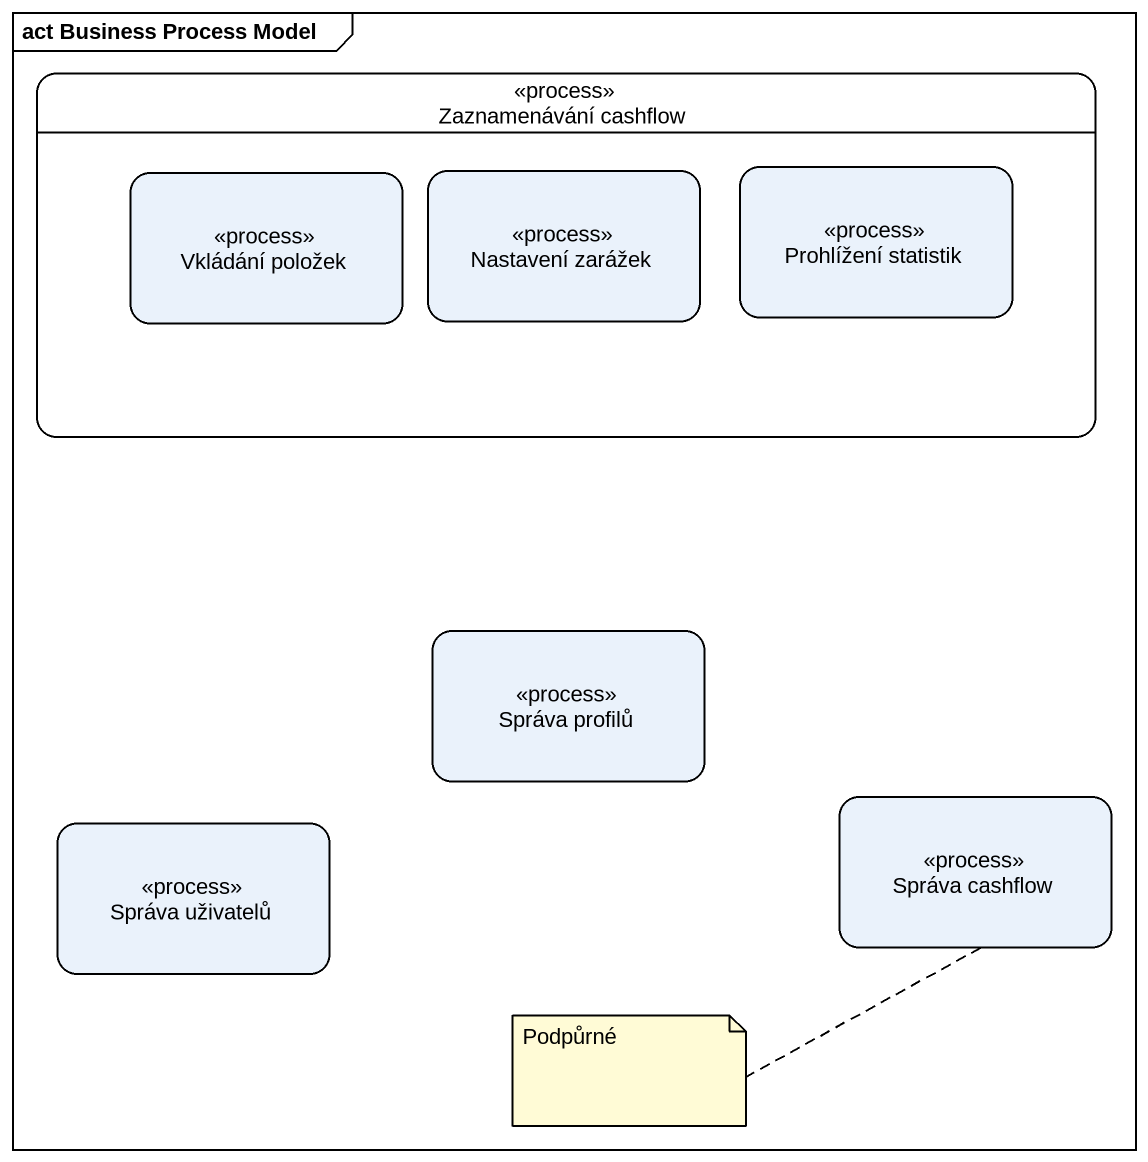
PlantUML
@startuml
mainframe act Business Process Model
hide empty description
state "Zaznamenávání cashflow" as Zaznamenávání_cashflow <<process>> {
  state "Vkládání položek" as Vkládání_položek <<process>>
  state "Nastavení zarážek" as Nastavení_zarážek <<process>>
  state "Prohlížení statistik" as Prohlížení_statistik <<process>>
}
state "Správa profilů" as Správa_profilů <<process>>
state "Správa uživatelů" as Správa_uživatelů <<process>>
state "Správa cashflow" as Správa_cashflow <<process>>
note left of Správa_cashflow : Podpůrné
@enduml
